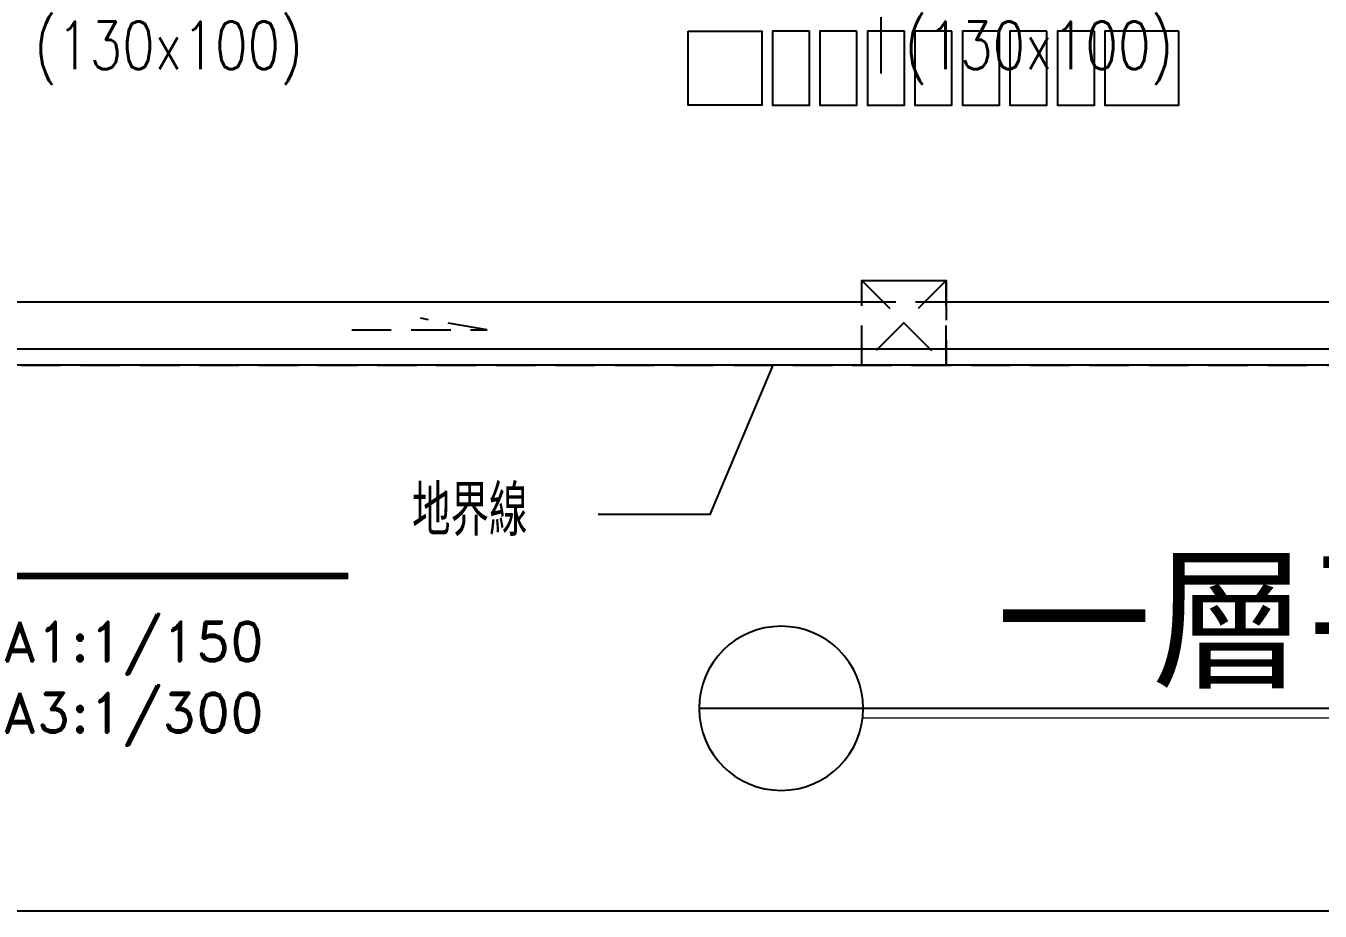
# Model space of a CAD drawing. Header units: millimetres. Extents: x -3377 to 119122, y -22007 to 15479.
# Drawn here: x 28935 to 30162, y 0 to 839 of the extents above; entities that cross this region are included whole.
import ezdxf
from ezdxf.enums import TextEntityAlignment as Align

# ---------------------------------------------------------------- set-up
doc = ezdxf.new("R2010")
doc.units = ezdxf.units.MM
doc.header["$LTSCALE"] = 150
doc.header["$MEASUREMENT"] = 0
doc.linetypes.add('CENTER', pattern=[2, 1.25, -0.25, 0.25, -0.25])
doc.linetypes.add('HIDDEN', pattern=[0.375, 0.25, -0.125])
doc.layers.get('0').update_dxf_attribs({"plot": 0})
for name, color, linetype in [('03-景觀', 8, 'Continuous'), ('Duct', 1, 'Continuous'), ('E-TXT', 7, 'Continuous'), ('PLANT', 3, 'Continuous'), ('S-GRID', 1, 'CENTER'), ('S-RCBMG', 2, 'HIDDEN'), ('S-SITE', 34, 'CENTER'), ('S-TEXTC', 3, 'Continuous'), ('S-TITLE', 2, 'Continuous'), ('TEXT', 2, 'Continuous'), ('WALL3', 4, 'Continuous'), ('排水', 5, 'HIDDEN')]:
    doc.layers.add(name, color=color, linetype=linetype)
doc.layers.add('5', color=5, linetype='Continuous', lineweight=13)
doc.layers.add('LABEL', color=1, linetype='Continuous', plot=False)
doc.layers.add('S-ARCH', color=252, linetype='Continuous', plot=False)
doc.styles.add('CD1', font='romand', dxfattribs={"height": 3})
doc.styles.add('CHINESET', font='c2.shx', dxfattribs={"bigfont": 'china.shx'})
doc.styles.add('CS4', font='romans.shx', dxfattribs={"width": 0.7, "height": 45, "bigfont": 'lsp.shx'})
doc.styles.add('CT', font='')
doc.styles.get('CT').set_extended_font_data('DFKai-SB')

# ---------------------------------------------------------------- blocks, each defined once
blk = doc.blocks.new('LINE')
at = {"layer": 'S-GRID'}
blk.add_lwpolyline([(-6585.87, -244.9), (-6585.87, -3085.91)], dxfattribs=at)
blk = doc.blocks.new('DwFm')
blk.add_lwpolyline([(-12110.4, 0), (0, 0), (0, -7760.1), (-12110.4, -7760.1)], close=True)
blk = doc.blocks.new('A$C46EB5EE3')
at = {"layer": '03-景觀', "color": 252, "lineweight": -2}
for points in [[(-207.5, -755), (-137.5, -755), (-137.5, -825), (-207.5, -825)], [(-92.5, -755), (-127.5, -755), (-127.5, -825), (-92.5, -825)], [(-47.5, -755), (-82.5, -755), (-82.5, -825), (-47.5, -825)], [(-2.5, -755), (-37.5, -755), (-37.5, -825), (-2.5, -825)], [(42.5, -755), (7.5, -755), (7.5, -825), (42.5, -825)], [(87.5, -755), (52.5, -755), (52.5, -825), (87.5, -825)], [(132.5, -755), (97.5, -755), (97.5, -825), (132.5, -825)], [(177.5, -755), (142.5, -755), (142.5, -825), (177.5, -825)], [(257.5, -755), (187.5, -755), (187.5, -825), (257.5, -825)]]:
    blk.add_lwpolyline(points, close=True, dxfattribs=at)
at = {"layer": '5', "color": 252, "linetype": 'Continuous'}
blk.add_lwpolyline([(-41.7, -1406), (1159, -1406)], dxfattribs=at)
at = {"layer": 'Duct', "color": 252, "linetype": 'CENTER', "ltscale": 3, "elevation": 0}
blk.add_lwpolyline([(-4158.3, -1071.5), (-4158.3, 185.7), (-4158.4, 1773.2), (1649.9, 1773.1), (1649.4, 185.7), (1649, -1071.5), (-1332.8, -1071.5)], close=True, dxfattribs=at)
at = {"layer": 'Duct', "color": 252, "linetype": 'CENTER', "ltscale": 3}
blk.add_lwpolyline([(-4158.3, -1071.5), (-4158.3, 185.7), (-4158.4, 1773.2), (1649.9, 1773.1), (1649.4, 185.7), (1649, -1071.5), (-1332.8, -1071.5)], close=True, dxfattribs=at)
blk.add_lwpolyline([(-4158.3, -1071.5), (-4158.3, 185.7), (-4158.4, 1773.2), (1649.9, 1773.1), (1649.4, 185.7), (1649, -1071.5), (-1332.8, -1071.5)], close=True, dxfattribs=at)
at = {"layer": 'Duct', "color": 252, "linetype": 'CENTER', "lineweight": 25, "ltscale": 3}
blk.add_lwpolyline([(-4158.3, -1071.5), (-4158.3, 185.7), (-4158.4, 1773.2), (1649.9, 1773.1), (1649.4, 185.7), (1649, -1071.5), (-1332.8, -1071.5)], close=True, dxfattribs=at)
at = {"layer": 'E-TXT', "color": 252}
blk.add_lwpolyline([(-127.1, -1071.5), (-186.9, -1213.3), (-292.7, -1213.3)], dxfattribs=at)
at = {"layer": 'LABEL', "color": 252}
blk.add_lwpolyline([(-197.1, -1396.9), (1159, -1396.9)], dxfattribs=at)
at = {"layer": 'LABEL', "color": 252, "linetype": 'Continuous'}
blk.add_arc((-119.3, -1396.9), 77.8, 180.0000014999924, 179.9999985000077, dxfattribs=at)
at = {"layer": 'PLANT', "color": 252}
for p, q in [((-43, -991.5, 0), (37, -991.5, 0)), ((-43, -1011.5, 0), (-43, -991.5, 0)), ((-43, -991.5, 0), (37, -991.5, 0)), ((-43, -1011.5, 0), (-43, -991.5, 0)), ((37, -991.5, 0), (37, -1011.5, 0)), ((37, -991.5, 0), (37, -1011.5, 0)), ((-863, -1011.5, 0), (-540, -1011.5, 0)), ((-863, -1011.5, 0), (-540, -1011.5, 0)), ((-540, -1011.5, 0), (-43, -1011.5, 0)), ((-540, -1011.5, 0), (-43, -1011.5, 0)), ((37, -1011.5, 0), (890, -1011.5, 0)), ((37, -1011.5, 0), (890, -1011.5, 0))]:
    blk.add_line(p, q, dxfattribs=at)
at = {"layer": 'PLANT', "color": 252, "elevation": 0}
blk.add_lwpolyline([(-863, -1011.5), (-540, -1011.5), (-43, -1011.5), (-43, -991.5), (-43, -991.5), (37, -991.5), (37, -1011.5), (37, -1011.5), (890, -1011.5)], dxfattribs=at)
blk.add_lwpolyline([(-863, -1011.5), (-540, -1011.5), (-43, -1011.5), (-43, -991.5), (-43, -991.5), (37, -991.5), (37, -1011.5), (37, -1011.5), (890, -1011.5)], dxfattribs=at)
at = {"layer": 'WALL3', "color": 252}
for points in [[(985, -645), (985, -1071.5), (-1332.8, -1071.5), (-3543.3, -1071.5)], [(970, -645), (970, -1056.5), (-1332.8, -1056.5), (-3528.5, -1056.5)]]:
    blk.add_lwpolyline(points, dxfattribs=at)
at = {"layer": '排水', "color": 252, "elevation": 0}
for points in [[(-4158.3, -1071.5), (1499.9, -1071.5), (1499.4, -175), (1499.4, -175), (1499.6, 875), (1499.6, 875), (1499.9, 1773.1), (-4008.4, 1773.2), (-4008.4, -170), (-4158.3, -170), (-4158.3, -1071.5)], [(-43, -991.5), (37, -991.5), (37, -1071.5), (-43, -1071.5), (-43, -991.5), (37, -1071.5), (37, -991.5), (37, -991.5), (-43, -1071.5)]]:
    blk.add_lwpolyline(points, dxfattribs=at)
blk.add_lwpolyline([(1439.8, -1011.5), (1439.4, -115), (1439.4, -115), (1439.6, 815), (1439.6, 815), (1439.8, 1713.1), (-3948.4, 1713.2), (-3948.4, -230), (-4098.3, -230), (-4098.3, -1011.5)], close=True, dxfattribs=at)
at = {"layer": '排水', "color": 252}
blk.add_lwpolyline([(-526.2, -1038), (-398, -1038), (-461.2, -1027.2)], dxfattribs=at)
at = {"layer": 'E-TXT', "color": 252, "style": 'CHINESET', "width": 0.8}
blk.add_text('地界線', height=48, dxfattribs=at).set_placement((-469.1, -1233.4))
at = {"layer": 'TEXT', "color": 252, "linetype": 'Continuous', "style": 'CT', "width": 1}
blk.add_text('一層平面圖', height=108, dxfattribs=at).set_placement((84.5, -1366.6))
blk = doc.blocks.new('2022-0217')
blk.add_blockref('A$C46EB5EE3', (17659.9, -6171))

msp = doc.modelspace()

# ---------------------------------------------------------------- linework, layer by layer
at = {"layer": 'S-RCBMG'}
msp.add_lwpolyline([(26528.23, 3362.39), (31419.3, 3362.39), (31419.3, 517.68), (26528.23, 517.68)], close=True, dxfattribs=at)
at = {"layer": 'S-SITE'}
msp.add_lwpolyline([(25611.98, 517.68), (25612, 1774.9), (25611.98, 3362.39), (31420.23, 3362.26), (31419.71, 1774.81), (31419.3, 517.68), (28437.51, 517.68)], close=True, dxfattribs=at)
at = {"layer": 'S-TITLE', "const_width": 6.25}
msp.add_lwpolyline([(27634.26, 317.68), (29240.77, 317.68)], dxfattribs=at)

# ---------------------------------------------------------------- block references
msp.add_blockref('DwFm', (36331.2, 7760.14))
at = {"layer": 'S-ARCH'}
msp.add_blockref('2022-0217', (12110.4, 7760.14), dxfattribs=at)
at = {"layer": 'S-GRID'}
msp.add_blockref('LINE', (36331.2, 3880.07), dxfattribs=at)

# ---------------------------------------------------------------- texts
at = {"layer": 'S-TEXTC', "style": 'CS4', "width": 0.8}
for p in [(28943.28, 798.2), (29768.07, 798.2)]:
    msp.add_text('(130x100)', height=45, dxfattribs=at).set_placement(p)
at = {"layer": 'S-TITLE', "style": 'CD1'}
for s, p in [('A1:1/150', (29161, 236.87)), ('A3:1/300', (29161, 169.37))]:
    msp.add_text(s, height=37.5, dxfattribs=at).set_placement(p, align=Align.RIGHT)

doc.saveas('drawing.dxf')
